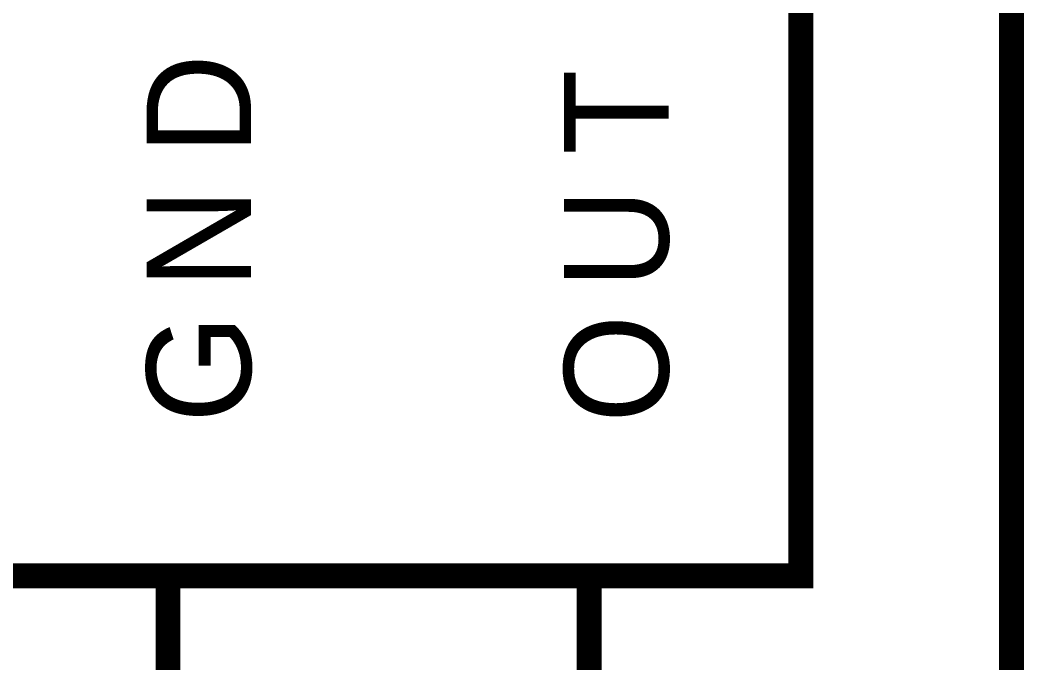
# Model space of a CAD drawing. Header units: inches. Extents: x 0 to 22.3, y 0 to 15.7.
# Drawn here: x 8.1301 to 8.6062, y 4.0587 to 4.3637 of the extents above; entities that cross this region are included whole.
import ezdxf

# ---------------------------------------------------------------- set-up
doc = ezdxf.new("R2010")
doc.units = ezdxf.units.IN
doc.header["$MEASUREMENT"] = 0
doc.layers.add('Sheet', color=255, linetype='Continuous')

msp = doc.modelspace()

# ---------------------------------------------------------------- linework, layer by layer
at = {"layer": 'Sheet'}
for points in [[(8.60032, 5.27002, 0.0118, 0.0118, 0), (8.60032, 4.00014, 0.0118, 0.0118, 0), (8.60032, 3.9303, 0.0118, 0.0118, 0)], [(8.20027, 4.10003, 0.0118, 0.0118, 0), (8.20027, 4.00014, 0.0118, 0.0118, 0)], [(8.40007, 4.10003, 0.0118, 0.0118, 0), (8.40007, 4.00014, 0.0118, 0.0118, 0)]]:
    msp.add_lwpolyline(points, format="xyseb", dxfattribs=at)
for points in [[(7.90013, 4.59994, 0.0118, 0.0118, 0), (8.50042, 4.59994, 0.0118, 0.0118, 0), (8.50042, 4.10003, 0.0118, 0.0118, 0), (7.90013, 4.10003, 0.0118, 0.0118, 0), (7.90013, 4.59994, 0.0118, 0.0118, 0)], [(7.90013, 4.59994, 0.0039, 0.0039, 0), (7.90013, 4.10003, 0.0039, 0.0039, 0), (8.50042, 4.10003, 0.0039, 0.0039, 0), (8.50042, 4.59994, 0.0039, 0.0039, 0), (7.90013, 4.59994, 0.0039, 0.0039, 0), (7.90013, 4.59994, 0.0039, 0.0039, 0)]]:
    msp.add_lwpolyline(points, format="xyseb", close=True, dxfattribs=at)

# ---------------------------------------------------------------- texts
for s, p in [('D', (8.23961, 4.29982)), ('T', (8.43765, 4.29982)), ('N', (8.23961, 4.23617)), ('U', (8.43765, 4.23617)), ('G', (8.23961, 4.17252)), ('O', (8.43765, 4.17252))]:
    msp.add_text(s, height=0.0495, rotation=90, dxfattribs=at).set_placement(p)

doc.saveas('drawing.dxf')
